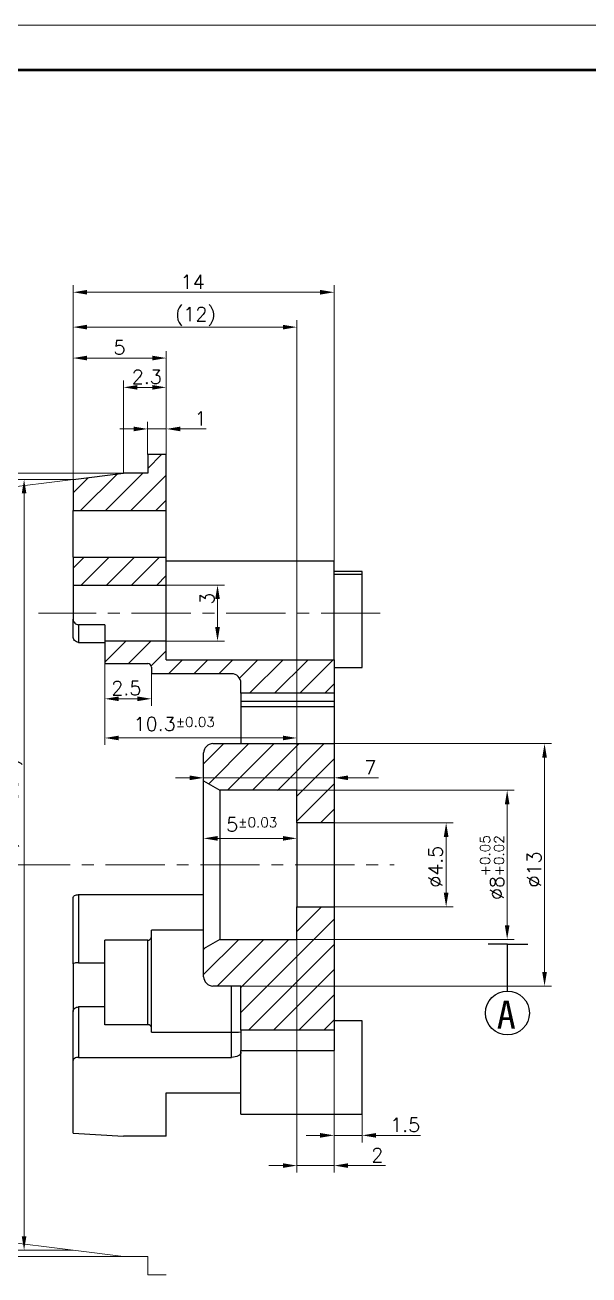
# Model space of a CAD drawing. Header units: millimetres. Extents: x 2517 to 6633, y 792 to 3241.
# Drawn here: x 4127.6 to 4157.9, y 960.7 to 1027.7 of the extents above; entities that cross this region are included whole.
import ezdxf

# ---------------------------------------------------------------- set-up
doc = ezdxf.new("R2010")
doc.units = ezdxf.units.MM
doc.linetypes.add('CENTER', pattern=[50.8, 31.75, -6.35, 6.35, -6.35])
doc.linetypes.add('DIVIDE', pattern=[31.75, 12.7, -6.35, 0, -6.35, 0, -6.35])
for name, color, linetype, lineweight in [('中心线', 1, 'CENTER', 9), ('双点划线', 5, 'DIVIDE', 9), ('填充', 3, 'Continuous', 9), ('实线', 7, 'Continuous', 25), ('尺寸标注', 2, 'Continuous', 9), ('引导线', 6, 'Continuous', 9), ('粗实线', 9, 'Continuous', 50)]:
    doc.layers.add(name, color=color, linetype=linetype, lineweight=lineweight)
doc.styles.add('st', font='txt.shx')
doc.styles.get("Standard").update_dxf_attribs({"font": 'simfang.ttf'})
doc.dimstyles.new('st0.3', dxfattribs={"dimscale": 0.3, "dimtxt": 2.5, "dimasz": 2.5, "dimexe": 1.25, "dimexo": 0, "dimtad": 1, "dimtoh": 1, "dimdec": 3, "dimdsep": 46, "dimtxsty": 'st', "dimcen": 0, "dimclrd": 256, "dimclre": 256, "dimclrt": 256, "dimadec": 4, "dimazin": 2, "dimtfac": 1, "dimtdec": 3, "dimtmove": 0, "dimatfit": 1, "dimfxl": 1, "dimlwd": -1, "dimlwe": -1, "dimarcsym": 0})
pattern_1 = [(45, (77.1009, -107.1828), (-0.6735192, 0.6735192), [])]

# ---------------------------------------------------------------- blocks, each defined once
blk = doc.blocks.new('*D351')
at = {"layer": 'Defpoints', "color": 0, "ltscale": 0.1, "transparency": 16777216}
for p in [(4144.192, 984.933), (4144.192, 980.433), (4150.197, 980.433)]:
    blk.add_point(p, dxfattribs=at)
at = {"layer": '尺寸标注', "ltscale": 0.1, "transparency": 16777216}
for p, q in [((4144.192, 984.933), (4150.572, 984.933)), ((4150.197, 984.183), (4150.197, 981.183)), ((4144.192, 980.433), (4150.572, 980.433))]:
    blk.add_line(p, q, dxfattribs=at)
for points in [[(4150.072, 984.183), (4150.322, 984.183), (4150.197, 984.933)], [(4150.072, 981.183), (4150.322, 981.183), (4150.197, 980.433)]]:
    blk.add_solid(points, dxfattribs=at)
at = {"layer": '尺寸标注', "ltscale": 0.1, "transparency": 16777216, "insert": (4149.634, 982.58), "char_height": 0.75, "attachment_point": 5, "rotation": 90, "style": 'st'}
blk.add_mtext('%%c4.5', dxfattribs=at)
blk = doc.blocks.new('*D352')
at = {"layer": 'Defpoints', "color": 0, "ltscale": 0.1, "transparency": 16777216}
for p in [(4142.192, 986.683), (4142.192, 978.683), (4153.469, 978.683)]:
    blk.add_point(p, dxfattribs=at)
at = {"layer": '尺寸标注', "ltscale": 0.1, "transparency": 16777216}
for p, q in [((4142.192, 986.683), (4153.844, 986.683)), ((4153.469, 985.933), (4153.469, 979.433)), ((4142.192, 978.683), (4153.844, 978.683))]:
    blk.add_line(p, q, dxfattribs=at)
for points in [[(4153.344, 985.933), (4153.594, 985.933), (4153.469, 986.683)], [(4153.344, 979.433), (4153.594, 979.433), (4153.469, 978.683)]]:
    blk.add_solid(points, dxfattribs=at)
at = {"layer": '尺寸标注', "ltscale": 0.1, "transparency": 16777216, "insert": (4152.66, 982.53), "char_height": 0.75, "attachment_point": 5, "rotation": 90, "style": 'st'}
blk.add_mtext('%%c8{}{\\H0.71x;\\C3;\\S+0.05^ +0.02;}', dxfattribs=at)
blk = doc.blocks.new('*D353')
at = {"layer": 'Defpoints', "color": 0, "ltscale": 0.1, "transparency": 16777216}
for p in [(4142.192, 978.683), (4144.192, 972.731), (4142.192, 966.553)]:
    blk.add_point(p, dxfattribs=at)
at = {"layer": '尺寸标注', "ltscale": 0.1, "transparency": 16777216}
for p, q in [((4142.192, 978.683), (4142.192, 966.178)), ((4144.192, 972.731), (4144.192, 966.178)), ((4141.442, 966.553), (4140.692, 966.553)), ((4142.192, 966.553), (4144.192, 966.553)), ((4144.942, 966.553), (4146.942, 966.553))]:
    blk.add_line(p, q, dxfattribs=at)
for points in [[(4141.442, 966.678), (4141.442, 966.428), (4142.192, 966.553)], [(4144.942, 966.678), (4144.942, 966.428), (4144.192, 966.553)]]:
    blk.add_solid(points, dxfattribs=at)
at = {"layer": '尺寸标注', "ltscale": 0.1, "transparency": 16777216, "insert": (4146.505, 967.116), "char_height": 0.75, "attachment_point": 5, "style": 'st'}
blk.add_mtext('2', dxfattribs=at)
blk = doc.blocks.new('*D354')
at = {"layer": 'Defpoints', "color": 0, "ltscale": 0.1, "transparency": 16777216}
for p in [(4137.192, 987.183), (4144.192, 987.349), (4144.192, 987.183)]:
    blk.add_point(p, dxfattribs=at)
at = {"layer": '尺寸标注', "ltscale": 0.1, "transparency": 16777216}
for p, q in [((4137.192, 987.183), (4137.192, 987.724)), ((4144.192, 987.183), (4144.192, 987.724)), ((4136.442, 987.349), (4135.692, 987.349)), ((4137.192, 987.349), (4144.192, 987.349)), ((4144.942, 987.349), (4146.567, 987.349))]:
    blk.add_line(p, q, dxfattribs=at)
for points in [[(4136.442, 987.474), (4136.442, 987.224), (4137.192, 987.349)], [(4144.942, 987.474), (4144.942, 987.224), (4144.192, 987.349)]]:
    blk.add_solid(points, dxfattribs=at)
at = {"layer": '尺寸标注', "ltscale": 0.1, "transparency": 16777216, "insert": (4146.13, 987.911), "char_height": 0.75, "attachment_point": 5, "style": 'st'}
blk.add_mtext('7', dxfattribs=at)
blk = doc.blocks.new('*D355')
at = {"layer": 'Defpoints', "color": 0, "ltscale": 0.1, "transparency": 16777216}
for p in [(4137.692, 989.183), (4137.692, 976.183), (4155.475, 976.183)]:
    blk.add_point(p, dxfattribs=at)
at = {"layer": '尺寸标注', "ltscale": 0.1, "transparency": 16777216}
for p, q in [((4137.692, 989.183), (4155.85, 989.183)), ((4155.475, 988.433), (4155.475, 976.933)), ((4137.692, 976.183), (4155.85, 976.183))]:
    blk.add_line(p, q, dxfattribs=at)
for points in [[(4155.35, 988.433), (4155.6, 988.433), (4155.475, 989.183)], [(4155.35, 976.933), (4155.6, 976.933), (4155.475, 976.183)]]:
    blk.add_solid(points, dxfattribs=at)
at = {"layer": '尺寸标注', "ltscale": 0.1, "transparency": 16777216, "insert": (4154.912, 982.433), "char_height": 0.75, "attachment_point": 5, "rotation": 90, "style": 'st'}
blk.add_mtext('%%c13', dxfattribs=at)
blk = doc.blocks.new('*D356')
at = {"layer": 'Defpoints', "color": 0, "ltscale": 0.1, "transparency": 16777216}
for p in [(4137.192, 985.683), (4142.192, 984.933), (4137.192, 984.102)]:
    blk.add_point(p, dxfattribs=at)
at = {"layer": '尺寸标注', "ltscale": 0.1, "transparency": 16777216}
for p, q in [((4137.192, 985.683), (4137.192, 983.727)), ((4142.192, 984.933), (4142.192, 983.727)), ((4141.442, 984.102), (4137.942, 984.102))]:
    blk.add_line(p, q, dxfattribs=at)
for points in [[(4137.942, 984.227), (4137.942, 983.977), (4137.192, 984.102)], [(4141.442, 984.227), (4141.442, 983.977), (4142.192, 984.102)]]:
    blk.add_solid(points, dxfattribs=at)
at = {"layer": '尺寸标注', "ltscale": 0.1, "transparency": 16777216, "insert": (4139.776, 984.852), "char_height": 0.75, "attachment_point": 5, "style": 'st'}
blk.add_mtext('5{}{\\A0;{\\H1.5x;}{\\A2;\\H0.71x;\\C3;%%p0.03}}', dxfattribs=at)
blk = doc.blocks.new('*D357')
at = {"layer": 'Defpoints', "color": 0, "ltscale": 0.1, "transparency": 16777216}
for p in [(4131.892, 993.483), (4142.192, 989.486), (4142.192, 986.683)]:
    blk.add_point(p, dxfattribs=at)
at = {"layer": '尺寸标注', "ltscale": 0.1, "transparency": 16777216}
for p, q in [((4131.892, 993.483), (4131.892, 989.111)), ((4142.192, 986.683), (4142.192, 989.861)), ((4132.642, 989.486), (4141.442, 989.486))]:
    blk.add_line(p, q, dxfattribs=at)
for points in [[(4132.642, 989.611), (4132.642, 989.361), (4131.892, 989.486)], [(4141.442, 989.611), (4141.442, 989.361), (4142.192, 989.486)]]:
    blk.add_solid(points, dxfattribs=at)
at = {"layer": '尺寸标注', "ltscale": 0.1, "transparency": 16777216, "insert": (4135.619, 990.236), "char_height": 0.75, "attachment_point": 5, "style": 'st'}
blk.add_mtext('10.3{}{\\A0;{\\H1.5x;}{\\A2;\\H0.71x;\\C3;%%p0.03}}', dxfattribs=at)
blk = doc.blocks.new('*D359')
at = {"layer": 'Defpoints', "color": 0, "ltscale": 0.1, "transparency": 16777216}
for p in [(4125.475, 1003.683), (4132.892, 1003.683), (4132.892, 961.683)]:
    blk.add_point(p, dxfattribs=at)
at = {"layer": '尺寸标注', "ltscale": 0.1, "transparency": 16777216}
for p, q in [((4132.892, 1003.683), (4125.1, 1003.683)), ((4125.475, 962.433), (4125.475, 1002.933)), ((4132.892, 961.683), (4125.1, 961.683))]:
    blk.add_line(p, q, dxfattribs=at)
for points in [[(4125.35, 1002.933), (4125.6, 1002.933), (4125.475, 1003.683)], [(4125.35, 962.433), (4125.6, 962.433), (4125.475, 961.683)]]:
    blk.add_solid(points, dxfattribs=at)
at = {"layer": '尺寸标注', "ltscale": 0.1, "transparency": 16777216, "insert": (4124.666, 985.386), "char_height": 0.75, "attachment_point": 5, "rotation": 90, "style": 'st'}
blk.add_mtext('%%c42{}{\\H0.71x;\\C3;\\S 0^ -0.03;}', dxfattribs=at)
blk = doc.blocks.new('*D360')
at = {"layer": 'Defpoints', "color": 0, "ltscale": 0.1, "transparency": 16777216}
for p in [(4127.566, 1003.352), (4130.192, 1003.352), (4130.192, 962.015)]:
    blk.add_point(p, dxfattribs=at)
at = {"layer": '尺寸标注', "ltscale": 0.1, "transparency": 16777216}
for p, q in [((4130.192, 1003.352), (4127.191, 1003.352)), ((4127.566, 962.765), (4127.566, 1002.602)), ((4130.192, 962.015), (4127.191, 962.015))]:
    blk.add_line(p, q, dxfattribs=at)
for points in [[(4127.441, 1002.602), (4127.691, 1002.602), (4127.566, 1003.352)], [(4127.441, 962.765), (4127.691, 962.765), (4127.566, 962.015)]]:
    blk.add_solid(points, dxfattribs=at)
at = {"layer": '尺寸标注', "ltscale": 0.1, "transparency": 16777216, "insert": (4126.958, 985.596), "char_height": 0.75, "attachment_point": 5, "rotation": 90, "style": 'st'}
blk.add_mtext('（%%c41.337)', dxfattribs=at)
blk = doc.blocks.new('*D361')
at = {"layer": 'Defpoints', "color": 0, "ltscale": 0.1, "transparency": 16777216}
for p in [(4132.892, 1003.683), (4130.192, 1003.352), (4120.438, 976.222), (4130.192, 962.015), (4132.892, 961.683)]:
    blk.add_point(p, dxfattribs=at)
at = {"layer": '尺寸标注', "ltscale": 0.1, "transparency": 16777216}
for p, q in [((4130.192, 1003.352), (4119.014, 1001.979)), ((4130.192, 962.015), (4119.014, 963.387))]:
    blk.add_line(p, q, dxfattribs=at)
blk.add_arc((3961.861, 982.683), 158.708, 353.27076, 6.72924, dxfattribs=at)
for points in [[(4119.352, 1001.266), (4119.6, 1001.295), (4119.387, 1002.025)], [(4119.6, 964.071), (4119.352, 964.101), (4119.387, 963.342)]]:
    blk.add_solid(points, dxfattribs=at)
at = {"layer": '尺寸标注', "ltscale": 0.1, "transparency": 16777216, "insert": (4121.107, 985.527), "char_height": 0.75, "attachment_point": 5, "rotation": 271.02289, "style": 'st'}
blk.add_mtext('14°', dxfattribs=at)
blk = doc.blocks.new('*D377')
at = {"layer": 'Defpoints', "color": 0, "ltscale": 0.1, "transparency": 16777216}
for p in [(4131.892, 993.483), (4134.392, 992.933), (4134.392, 991.587)]:
    blk.add_point(p, dxfattribs=at)
at = {"layer": '尺寸标注', "ltscale": 0.1, "transparency": 16777216}
for p, q in [((4131.892, 993.483), (4131.892, 991.212)), ((4134.392, 992.933), (4134.392, 991.212)), ((4132.642, 991.587), (4133.642, 991.587))]:
    blk.add_line(p, q, dxfattribs=at)
for points in [[(4132.642, 991.712), (4132.642, 991.462), (4131.892, 991.587)], [(4133.642, 991.712), (4133.642, 991.462), (4134.392, 991.587)]]:
    blk.add_solid(points, dxfattribs=at)
at = {"layer": '尺寸标注', "ltscale": 0.1, "transparency": 16777216, "insert": (4133.046, 992.15), "char_height": 0.75, "attachment_point": 5, "style": 'st'}
blk.add_mtext('2.5', dxfattribs=at)
blk = doc.blocks.new('*D381')
at = {"layer": 'Defpoints', "color": 0, "ltscale": 0.1, "transparency": 16777216}
for p in [(4135.192, 997.683), (4135.192, 994.683), (4137.938, 994.683)]:
    blk.add_point(p, dxfattribs=at)
at = {"layer": '尺寸标注', "ltscale": 0.1, "transparency": 16777216}
for p, q in [((4135.192, 997.683), (4138.313, 997.683)), ((4137.938, 996.933), (4137.938, 995.433)), ((4135.192, 994.683), (4138.313, 994.683))]:
    blk.add_line(p, q, dxfattribs=at)
for points in [[(4137.813, 996.933), (4138.063, 996.933), (4137.938, 997.683)], [(4137.813, 995.433), (4138.063, 995.433), (4137.938, 994.683)]]:
    blk.add_solid(points, dxfattribs=at)
at = {"layer": '尺寸标注', "ltscale": 0.1, "transparency": 16777216, "insert": (4137.376, 996.96), "char_height": 0.75, "attachment_point": 5, "rotation": 90, "style": 'st'}
blk.add_mtext('3', dxfattribs=at)
blk = doc.blocks.new('*D388')
at = {"layer": 'Defpoints', "color": 0, "ltscale": 0.1, "transparency": 16777216}
for p in [(4134.192, 1006.061), (4134.192, 1004.683), (4135.192, 1004.683)]:
    blk.add_point(p, dxfattribs=at)
at = {"layer": '尺寸标注', "ltscale": 0.1, "transparency": 16777216}
for p, q in [((4134.192, 1004.683), (4134.192, 1006.436)), ((4135.192, 1004.683), (4135.192, 1006.436)), ((4133.442, 1006.061), (4132.692, 1006.061)), ((4134.192, 1006.061), (4135.192, 1006.061)), ((4135.942, 1006.061), (4137.335, 1006.061))]:
    blk.add_line(p, q, dxfattribs=at)
for points in [[(4133.442, 1006.186), (4133.442, 1005.936), (4134.192, 1006.061)], [(4135.942, 1006.186), (4135.942, 1005.936), (4135.192, 1006.061)]]:
    blk.add_solid(points, dxfattribs=at)
at = {"layer": '尺寸标注', "ltscale": 0.1, "transparency": 16777216, "insert": (4137.022, 1006.623), "char_height": 0.75, "attachment_point": 5, "style": 'st'}
blk.add_mtext('1', dxfattribs=at)
blk = doc.blocks.new('*D389')
at = {"layer": 'Defpoints', "color": 0, "ltscale": 0.1, "transparency": 16777216}
for p in [(4132.892, 1008.291), (4135.192, 1004.683), (4132.892, 1003.683)]:
    blk.add_point(p, dxfattribs=at)
at = {"layer": '尺寸标注', "ltscale": 0.1, "transparency": 16777216}
for p, q in [((4132.892, 1003.683), (4132.892, 1008.666)), ((4135.192, 1004.683), (4135.192, 1008.666)), ((4134.442, 1008.291), (4133.642, 1008.291))]:
    blk.add_line(p, q, dxfattribs=at)
for points in [[(4133.642, 1008.416), (4133.642, 1008.166), (4132.892, 1008.291)], [(4134.442, 1008.416), (4134.442, 1008.166), (4135.192, 1008.291)]]:
    blk.add_solid(points, dxfattribs=at)
at = {"layer": '尺寸标注', "ltscale": 0.1, "transparency": 16777216, "insert": (4134.144, 1008.854), "char_height": 0.75, "attachment_point": 5, "style": 'st'}
blk.add_mtext('2.3', dxfattribs=at)
blk = doc.blocks.new('*D390')
at = {"layer": 'Defpoints', "color": 0, "ltscale": 0.1, "transparency": 16777216}
for p in [(4130.192, 1011.522), (4130.192, 1003.352), (4142.192, 984.933)]:
    blk.add_point(p, dxfattribs=at)
at = {"layer": '尺寸标注', "ltscale": 0.1, "transparency": 16777216}
for p, q in [((4130.192, 1003.352), (4130.192, 1011.897)), ((4142.192, 984.933), (4142.192, 1011.897)), ((4141.442, 1011.522), (4130.942, 1011.522))]:
    blk.add_line(p, q, dxfattribs=at)
for points in [[(4130.942, 1011.647), (4130.942, 1011.397), (4130.192, 1011.522)], [(4141.442, 1011.647), (4141.442, 1011.397), (4142.192, 1011.522)]]:
    blk.add_solid(points, dxfattribs=at)
at = {"layer": '尺寸标注', "ltscale": 0.1, "transparency": 16777216, "insert": (4136.75, 1012.085), "char_height": 0.75, "attachment_point": 5, "style": 'st'}
blk.add_mtext('(12)', dxfattribs=at)
blk = doc.blocks.new('*D391')
at = {"layer": 'Defpoints', "color": 0, "ltscale": 0.1, "transparency": 16777216}
for p in [(4144.192, 1013.392), (4130.192, 1003.352), (4144.192, 998.993)]:
    blk.add_point(p, dxfattribs=at)
at = {"layer": '尺寸标注', "ltscale": 0.1, "transparency": 16777216}
for p, q in [((4130.192, 1003.352), (4130.192, 1013.767)), ((4144.192, 998.993), (4144.192, 1013.767)), ((4130.942, 1013.392), (4143.442, 1013.392))]:
    blk.add_line(p, q, dxfattribs=at)
for points in [[(4130.942, 1013.517), (4130.942, 1013.267), (4130.192, 1013.392)], [(4143.442, 1013.517), (4143.442, 1013.267), (4144.192, 1013.392)]]:
    blk.add_solid(points, dxfattribs=at)
at = {"layer": '尺寸标注', "ltscale": 0.1, "transparency": 16777216, "insert": (4136.606, 1013.955), "char_height": 0.75, "attachment_point": 5, "style": 'st'}
blk.add_mtext('14', dxfattribs=at)
blk = doc.blocks.new('*D392')
at = {"layer": 'Defpoints', "color": 0, "ltscale": 0.1, "transparency": 16777216}
for p in [(4144.192, 972.731), (4145.692, 969.315), (4144.192, 968.172)]:
    blk.add_point(p, dxfattribs=at)
at = {"layer": '尺寸标注', "ltscale": 0.1, "transparency": 16777216}
for p, q in [((4144.192, 972.731), (4144.192, 967.797)), ((4145.692, 969.315), (4145.692, 967.797)), ((4143.442, 968.172), (4142.692, 968.172)), ((4144.192, 968.172), (4145.692, 968.172)), ((4146.442, 968.172), (4148.817, 968.172))]:
    blk.add_line(p, q, dxfattribs=at)
for points in [[(4143.442, 968.297), (4143.442, 968.047), (4144.192, 968.172)], [(4146.442, 968.297), (4146.442, 968.047), (4145.692, 968.172)]]:
    blk.add_solid(points, dxfattribs=at)
at = {"layer": '尺寸标注', "ltscale": 0.1, "transparency": 16777216, "insert": (4148.005, 968.734), "char_height": 0.75, "attachment_point": 5, "style": 'st'}
blk.add_mtext('1.5', dxfattribs=at)
blk = doc.blocks.new('*D415')
at = {"layer": 'Defpoints', "color": 0, "ltscale": 0.1, "transparency": 16777216}
for p in [(4130.192, 1009.863), (4135.192, 1004.683), (4130.192, 1003.352)]:
    blk.add_point(p, dxfattribs=at)
at = {"layer": '尺寸标注', "ltscale": 0.1, "transparency": 16777216}
for p, q in [((4130.192, 1003.352), (4130.192, 1010.238)), ((4134.442, 1009.863), (4130.942, 1009.863)), ((4135.192, 1004.683), (4135.192, 1010.238))]:
    blk.add_line(p, q, dxfattribs=at)
for points in [[(4130.942, 1009.988), (4130.942, 1009.738), (4130.192, 1009.863)], [(4134.442, 1009.988), (4134.442, 1009.738), (4135.192, 1009.863)]]:
    blk.add_solid(points, dxfattribs=at)
at = {"layer": '尺寸标注', "ltscale": 0.1, "transparency": 16777216, "insert": (4132.686, 1010.426), "char_height": 0.75, "attachment_point": 5, "style": 'st'}
blk.add_mtext('5', dxfattribs=at)

msp = doc.modelspace()

# ---------------------------------------------------------------- hatches: boundary and pattern name
at = {"layer": '填充'}
h = msp.add_hatch(dxfattribs=at)
h.set_pattern_fill('ANSI31', color=256, scale=0.3, style=0)
h.set_pattern_definition(pattern_1)
h.paths.add_polyline_path([(4130.1925, 1001.6834), (4135.1925, 1001.6834), (4135.1925, 1004.6834), (4134.1925, 1004.6834), (4134.1925, 1003.6834), (4132.8925, 1003.6834), (4130.1925, 1003.3519)], flags=0)
h = msp.add_hatch(dxfattribs=at)
h.set_pattern_fill('ANSI31', color=256, scale=0.3, style=0)
h.set_pattern_definition(pattern_1)
h.paths.add_polyline_path([(4135.1925, 999.1834), (4130.1925, 999.1834), (4130.1925, 997.6834), (4135.1925, 997.6834)], flags=0)
h = msp.add_hatch(dxfattribs=at)
h.set_pattern_fill('ANSI31', color=256, scale=0.3, style=0)
h.set_pattern_definition(pattern_1)
edge = h.paths.add_edge_path(flags=0)
edge.add_line((4139.1925, 991.8834), (4144.1925, 991.8834))
edge.add_line((4144.1925, 991.8834), (4144.1925, 993.6834))
edge.add_line((4144.1925, 993.6834), (4135.1925, 993.6834))
edge.add_line((4135.1925, 993.6834), (4135.1925, 994.6834))
edge.add_line((4135.1925, 994.6834), (4131.8925, 994.6834))
edge.add_line((4131.8925, 994.6834), (4131.8925, 993.4834))
edge.add_line((4131.8925, 993.4834), (4134.1925, 993.4834))
edge.add_arc((4134.1925, 993.2834), 0.2, 0, 90, ccw=False)
edge.add_line((4134.3925, 993.2834), (4134.3925, 992.9334))
edge.add_line((4134.3925, 992.9334), (4138.6925, 992.9334))
edge.add_arc((4138.6925, 992.4334), 0.5, 0, 90, ccw=False)
edge.add_line((4139.1925, 992.4334), (4139.1925, 991.8834))
h = msp.add_hatch(dxfattribs=at)
h.set_pattern_fill('ANSI31', color=256, scale=0.3, style=0)
h.set_pattern_definition([(45, (77.1009, -107.1578), (-0.6735192, 0.6735192), [])])
edge = h.paths.add_edge_path()
edge.add_line((4144.1925, 984.9396), (4144.1925, 989.1834))
edge.add_line((4144.1925, 989.1834), (4137.6925, 989.1834))
edge.add_arc((4137.8048, 988.5101), 0.6826, 99.473255, 206.227382)
edge.add_line((4137.1925, 988.2084), (4137.1925, 987.1834))
edge.add_line((4137.1925, 987.1834), (4138.0585, 986.6834))
edge.add_line((4138.0585, 986.6834), (4142.1925, 986.6709))
edge.add_line((4142.1925, 986.6709), (4142.1925, 984.9271))
edge.add_line((4142.1925, 984.9271), (4144.1925, 984.9396))
h = msp.add_hatch(dxfattribs=at)
h.set_pattern_fill('ANSI31', color=256, scale=0.3, style=0)
h.set_pattern_definition([(45, (77.1009, -107.6828), (-0.6735192, 0.6735192), [])])
edge = h.paths.add_edge_path()
edge.add_line((4139.1925, 973.8159), (4144.1925, 973.8159))
edge.add_line((4144.1925, 973.8159), (4144.1925, 980.4334))
edge.add_line((4144.1925, 980.4334), (4142.1925, 980.4334))
edge.add_line((4142.1925, 980.4334), (4142.1925, 978.6834))
edge.add_line((4142.1925, 978.6834), (4138.0585, 978.6834))
edge.add_line((4138.0585, 978.6834), (4137.1925, 978.1834))
edge.add_line((4137.1925, 978.1834), (4137.1925, 976.6834))
edge.add_arc((4137.6925, 976.6834), 0.5, 180, 270)
edge.add_line((4137.6925, 976.1834), (4139.1925, 976.1834))
edge.add_line((4139.1925, 976.1834), (4139.1925, 973.8159))

# ---------------------------------------------------------------- linework, layer by layer
at = {"layer": '中心线', "ltscale": 0.1}
for p, q in [((4146.6649, 996.1834), (4128.3309, 996.1834)), ((4121.7799, 982.6834), (4147.4187, 982.6834))]:
    msp.add_line(p, q, dxfattribs=at)
at = {"layer": '双点划线'}
for p, q in [((4130.1925, 962.0149), (4132.8925, 961.6834)), ((4134.1925, 961.6834), (4132.8925, 961.6834)), ((4134.1925, 960.6834), (4134.1925, 961.6834)), ((4135.1925, 960.6834), (4134.1925, 960.6834))]:
    msp.add_line(p, q, dxfattribs=at)
at = {"layer": '实线'}
for p, q in [((4134.1925, 1004.6834), (4134.1925, 1003.6834)), ((4135.1925, 1004.6834), (4134.1925, 1004.6834)), ((4135.1925, 1001.6834), (4135.1925, 1004.6834)), ((4130.1925, 1003.3519), (4132.8925, 1003.6834)), ((4134.1925, 1003.6834), (4132.8925, 1003.6834)), ((4130.1925, 1003.3519), (4130.1925, 1001.6834)), ((4130.1925, 1001.6834), (4135.1925, 1001.6834)), ((4130.1925, 1001.4834), (4130.1925, 1001.6834)), ((4135.1925, 1001.4834), (4135.1925, 1001.6834)), ((4130.1925, 999.1876), (4130.1925, 1001.4834)), ((4135.1925, 999.1876), (4135.1925, 1001.4834)), ((4130.1925, 999.1876), (4135.1925, 999.1876)), ((4130.1925, 999.1834), (4130.1925, 999.1876)), ((4130.1925, 999.1834), (4130.1925, 997.6834)), ((4130.1925, 999.1834), (4135.1925, 999.1834)), ((4135.1925, 999.1876), (4135.1925, 999.1834)), ((4135.1925, 997.6834), (4135.1925, 999.1834)), ((4135.1925, 998.9929), (4144.1925, 998.9929)), ((4144.1925, 996.1834), (4144.1925, 998.9929)), ((4145.6925, 998.4076), (4144.1925, 998.4076)), ((4145.6925, 998.2601), (4145.6925, 998.4076)), ((4130.1925, 997.6834), (4135.1925, 997.6834)), ((4130.1925, 997.6834), (4130.1925, 995.8524)), ((4135.1925, 994.6834), (4135.1925, 997.6834)), ((4145.6925, 998.2601), (4144.1925, 998.2601)), ((4145.6925, 993.2601), (4145.6925, 998.2601)), ((4130.1925, 994.9371), (4130.1925, 995.8524)), ((4144.1925, 993.6834), (4144.1925, 996.1834)), ((4131.8925, 995.5613), (4130.4925, 995.5613)), ((4130.4925, 995.5613), (4130.4925, 994.612)), ((4131.8925, 995.5613), (4131.8925, 994.6834)), ((4130.4925, 994.612), (4131.8925, 994.612)), ((4131.8925, 994.6834), (4131.8925, 993.4834)), ((4135.1925, 994.6834), (4131.8925, 994.6834)), ((4135.1925, 993.6834), (4135.1925, 994.6834)), ((4135.1925, 993.6834), (4144.1925, 993.6834)), ((4144.1925, 993.6834), (4144.1925, 991.8834)), ((4131.8925, 993.4834), (4134.1925, 993.4834)), ((4134.3925, 993.2834), (4134.3925, 992.9334)), ((4138.6925, 992.9334), (4134.3925, 992.9334)), ((4144.1925, 993.2601), (4145.6925, 993.2601)), ((4139.1925, 991.8834), (4139.1925, 992.4334)), ((4144.1925, 991.8834), (4139.1925, 991.8834)), ((4139.1925, 991.8834), (4139.1925, 991.4498)), ((4144.1925, 991.8834), (4144.1925, 991.4498)), ((4144.1925, 991.4498), (4139.1925, 991.4498)), ((4139.1925, 991.4498), (4139.1925, 991.164)), ((4144.1925, 991.164), (4139.1925, 991.164)), ((4139.1925, 991.164), (4139.1925, 989.1834)), ((4144.1925, 991.4498), (4144.1925, 991.164)), ((4144.1925, 991.164), (4144.1925, 989.1834)), ((4137.6925, 989.1834), (4144.1925, 989.1834)), ((4144.1925, 989.1834), (4144.1925, 984.9334)), ((4137.1925, 987.1834), (4137.1925, 988.6834)), ((4137.1925, 987.1834), (4138.0585, 986.6834)), ((4137.1925, 978.1834), (4137.1925, 987.1834)), ((4142.1925, 986.6834), (4138.0585, 986.6834)), ((4138.0585, 986.6834), (4138.0585, 978.6834)), ((4142.1925, 984.9334), (4142.1925, 986.6834)), ((4144.1925, 984.9334), (4142.1925, 984.9334)), ((4142.1925, 984.9334), (4142.1925, 980.4334)), ((4144.1925, 984.9334), (4144.1925, 980.4334)), ((4130.1925, 977.3659), (4130.1925, 980.9221)), ((4130.4925, 981.0846), (4130.4925, 977.4265)), ((4130.4925, 981.0846), (4137.1925, 981.0846)), ((4142.1925, 980.4334), (4144.1925, 980.4334)), ((4142.1925, 978.6834), (4142.1925, 980.4334)), ((4144.1925, 980.4334), (4144.1925, 973.8159)), ((4137.1925, 979.1834), (4134.3925, 979.1834)), ((4134.3925, 973.7015), (4134.3925, 979.1834)), ((4134.1925, 978.6334), (4131.8925, 978.6334)), ((4131.8925, 974.1069), (4131.8925, 978.6334)), ((4134.1925, 974.1069), (4134.1925, 978.6334)), ((4138.0585, 978.6834), (4137.1925, 978.1834)), ((4137.1925, 976.6834), (4137.1925, 978.1834)), ((4138.0585, 978.6834), (4142.1925, 978.6834)), ((4130.1925, 977.3659), (4130.1925, 974.8231)), ((4130.4925, 977.4265), (4131.8925, 977.4265)), ((4139.1925, 976.1834), (4137.6925, 976.1834)), ((4138.6925, 973.7015), (4138.6925, 976.1834)), ((4139.1925, 973.8159), (4139.1925, 976.1834)), ((4130.1925, 972.1911), (4130.1925, 974.8319)), ((4130.4925, 975.0624), (4130.4925, 972.3536)), ((4131.8925, 975.0624), (4130.4925, 975.0624)), ((4145.6925, 974.3149), (4144.1925, 974.3149)), ((4145.6925, 969.3149), (4145.6925, 974.3149)), ((4134.1925, 974.1069), (4131.8925, 974.1069)), ((4134.3925, 973.7015), (4138.6925, 973.7015)), ((4138.6925, 972.3536), (4138.6925, 973.7015)), ((4144.1925, 973.8159), (4139.1925, 973.8159)), ((4139.1925, 973.8159), (4139.1925, 972.7307)), ((4144.1925, 973.8159), (4144.1925, 972.7307)), ((4130.1925, 968.2957), (4130.1925, 972.1911)), ((4130.4925, 972.3536), (4138.6925, 972.3536)), ((4139.1925, 972.7307), (4144.1925, 972.7307)), ((4139.1925, 969.3149), (4139.1925, 972.7307)), ((4135.1925, 970.4623), (4139.1925, 970.4623)), ((4135.1925, 968.1249), (4135.1925, 970.4623)), ((4139.1925, 969.3149), (4145.6925, 969.3149)), ((4130.1925, 968.2957), (4132.8925, 968.1249)), ((4135.1925, 968.1249), (4132.8925, 968.1249))]:
    msp.add_line(p, q, dxfattribs=at)
at = {"layer": '实线', "color": 1, "ltscale": 0.1}
for p, q in [((4153.4849, 978.4287), (4152.4569, 978.4287)), ((4153.4849, 975.9122), (4153.4849, 978.4287)), ((4153.4849, 978.4287), (4154.5803, 978.4287))]:
    msp.add_line(p, q, dxfattribs=at)
msp.add_circle((4153.4849, 974.7341), 1.1781, dxfattribs=at)
at = {"layer": '实线'}
for centre, radius, start, end in [((4134.1925, 993.2834), 0.2, 0, 90), ((4138.6925, 992.4334), 0.5, 0, 90), ((4137.6925, 988.6834), 0.5, 90, 180), ((4134.1925, 978.8334), 0.2, 270, 0), ((4137.6925, 976.6834), 0.5, 180, 270)]:
    msp.add_arc(centre, radius, start, end, dxfattribs=at)
for points, knots in [([(4130.1925, 995.8524), (4130.1925, 995.7742), (4130.2249, 995.6997), (4130.3346, 995.5932), (4130.4123, 995.5613), (4130.4925, 995.5613)], [0, 0, 0, 0, 0.5, 0.5, 1, 1, 1, 1]), ([(4130.4925, 994.612), (4130.4099, 994.612), (4130.3304, 994.6509), (4130.2222, 994.7729), (4130.1925, 994.8546), (4130.1925, 994.9371)], [0, 0, 0, 0, 0.5, 0.5, 1, 1, 1, 1]), ([(4130.1925, 980.9221), (4130.1925, 980.9633), (4130.2217, 981.0038), (4130.3306, 981.0653), (4130.4097, 981.0846), (4130.4925, 981.0846)], [0, 0, 0, 0, 0.5, 0.5, 1, 1, 1, 1]), ([(4130.4925, 977.4265), (4130.4123, 977.4265), (4130.3347, 977.4238), (4130.225, 977.4059), (4130.1925, 977.3897), (4130.1925, 977.3659)], [0, 0, 0, 0, 0.5, 0.5, 1, 1, 1, 1]), ([(4130.1925, 974.8319), (4130.1925, 974.8863), (4130.2249, 974.9446), (4130.3346, 975.0332), (4130.4123, 975.0624), (4130.4925, 975.0624)], [0, 0, 0, 0, 0.5, 0.5, 1, 1, 1, 1]), ([(4134.3925, 973.9574), (4134.3925, 973.9965), (4134.3709, 974.0351), (4134.2972, 974.0904), (4134.2454, 974.1069), (4134.1925, 974.1069)], [0, 0, 0, 0, 0.5, 0.5, 1, 1, 1, 1]), ([(4138.6925, 973.7015), (4138.7707, 973.7015), (4138.8462, 973.7016), (4138.9749, 973.7027), (4139.0278, 973.7039), (4139.1536, 973.7108), (4139.1925, 973.72), (4139.1925, 973.7334)], [0, 0, 0, 0, 0.25, 0.25, 0.5, 0.5, 1, 1, 1, 1]), ([(4130.4925, 972.3536), (4130.4099, 972.3536), (4130.3304, 972.3342), (4130.2222, 972.2732), (4130.1925, 972.2323), (4130.1925, 972.1911)], [0, 0, 0, 0, 0.5, 0.5, 1, 1, 1, 1]), ([(4139.1925, 972.626), (4139.1925, 972.557), (4139.1447, 972.4892), (4138.9631, 972.3859), (4138.8309, 972.3536), (4138.6925, 972.3536)], [0, 0, 0, 0, 0.5, 0.5, 1, 1, 1, 1])]:
    msp.add_open_spline(points, degree=3, knots=knots, dxfattribs=at)
at = {"layer": '引导线'}
msp.add_line((4032.1107, 1027.726), (4233.7268, 1027.726), dxfattribs=at)
at = {"layer": '粗实线'}
msp.add_line((4044.1116, 1025.3258), (4231.3266, 1025.3258), dxfattribs=at)

# ---------------------------------------------------------------- texts
at = {"layer": '实线', "color": 1, "insert": (4153.4222, 974.6499), "char_height": 1.5, "width": 2.977465, "attachment_point": 5}
msp.add_mtext('A', dxfattribs=at)

# ---------------------------------------------------------------- dimensions: what is measured, and where the dimension line sits
at = {"layer": '尺寸标注', "ltscale": 0.1}
for base, p1, p2, picture, middle in [((4144.1925, 1013.3923), (4130.1925, 1003.3519), (4144.1925, 998.9929), '*D391', (4136.606, 1013.3923)), ((4130.1925, 1009.8635), (4135.1925, 1004.6834), (4130.1925, 1003.3519), '*D415', (4132.6857, 1009.8635)), ((4132.8925, 1008.2913), (4135.1925, 1004.6834), (4132.8925, 1003.6834), '*D389', (4134.1438, 1008.2913)), ((4134.1925, 1006.0606), (4135.1925, 1004.6834), (4134.1925, 1004.6834), '*D388', (4137.0223, 1006.0606)), ((4134.3925, 991.5872), (4131.8925, 993.4834), (4134.3925, 992.9334), '*D377', (4133.0463, 991.5872)), ((4144.1925, 987.3487), (4137.1925, 987.1834), (4144.1925, 987.1834), '*D354', (4146.13, 987.3487)), ((4142.1925, 966.5532), (4144.1925, 972.7307), (4142.1925, 978.6834), '*D353', (4146.505, 966.5532)), ((4144.1925, 968.1717), (4145.6925, 969.3149), (4144.1925, 972.7307), '*D392', (4148.005, 968.1717))]:
    dim = msp.add_linear_dim(base=base, p1=p1, p2=p2, dimstyle='st0.3', dxfattribs=at)
    dim.commit()
    dim.dimension.update_dxf_attribs({"geometry": picture, "text_midpoint": middle, "dimtype": 160})
dim = msp.add_linear_dim(base=(4130.1925, 1011.5223), p1=(4142.1925, 984.9334), p2=(4130.1925, 1003.3519), text='(<>)', dimstyle='st0.3', dxfattribs=at)
dim.commit()
dim.dimension.update_dxf_attribs({"geometry": '*D390', "text_midpoint": (4136.75, 1011.5223), "dimtype": 160})
dim = msp.add_angular_dim_2l(base=(4120.437946, 976.221889), line1=((4130.192479, 962.014915), (4132.892479, 961.683396)), line2=((4130.192479, 1003.351878), (4132.892479, 1003.683396)), dimstyle='st0.3', dxfattribs=at)
dim.commit()
dim.dimension.update_dxf_attribs({"geometry": '*D361', "text_midpoint": (4120.544243, 985.516631), "dimtype": 162})
for base, p1, p2, text, override, picture, middle in [((4125.4751, 1003.6834), (4132.8925, 961.6834), (4132.8925, 1003.6834), '%%c<>{}{\\H0.71x;\\C3;\\S 0^ -0.03;}', {"dimtp": 0, "dimtm": 0.03, "dimtdec": 3, "dimtzin": 8}, '*D359', (4125.4751, 985.3862)), ((4153.4686, 978.6834), (4142.1925, 986.6834), (4142.1925, 978.6834), '%%c<>{}{\\H0.71x;\\C3;\\S+0.05^ +0.02;}', {"dimtp": 0.05, "dimtm": -0.02, "dimtdec": 3, "dimtzin": 8}, '*D352', (4153.4686, 982.5303))]:
    dim = msp.add_linear_dim(base=base, p1=p1, p2=p2, angle=90, text=text, dimstyle='st0.3', override=override, dxfattribs=at)
    dim.commit()
    dim.dimension.update_dxf_attribs({"geometry": picture, "text_midpoint": middle, "dimtype": 160})
for base, p1, p2, text, picture, middle in [((4127.5662, 1003.3519), (4130.1925, 962.0149), (4130.1925, 1003.3519), '（%%c<>)', '*D360', (4127.5662, 985.5955)), ((4155.4745, 976.1834), (4137.6925, 989.1834), (4137.6925, 976.1834), '%%c<>', '*D355', (4155.4745, 982.4332)), ((4150.1967, 980.4334), (4144.1925, 984.9334), (4144.1925, 980.4334), '%%c<>', '*D351', (4150.1967, 982.5803))]:
    dim = msp.add_linear_dim(base=base, p1=p1, p2=p2, angle=90, text=text, dimstyle='st0.3', dxfattribs=at)
    dim.commit()
    dim.dimension.update_dxf_attribs({"geometry": picture, "text_midpoint": middle, "dimtype": 160})
dim = msp.add_linear_dim(base=(4137.9382, 994.6834), p1=(4135.1925, 997.6834), p2=(4135.1925, 994.6834), angle=90, dimstyle='st0.3', dxfattribs=at)
dim.commit()
dim.dimension.update_dxf_attribs({"geometry": '*D381', "text_midpoint": (4137.9382, 996.9603), "dimtype": 160})
for base, p1, p2, picture, middle in [((4142.1925, 989.4855), (4131.8925, 993.4834), (4142.1925, 986.6834), '*D357', (4135.6187, 989.4855)), ((4137.1925, 984.1022), (4142.1925, 984.9334), (4137.1925, 985.6834), '*D356', (4139.776, 984.1022))]:
    dim = msp.add_linear_dim(base=base, p1=p1, p2=p2, text='<>{}{\\A0;{\\H1.5x;}{\\A2;\\H0.71x;\\C3;%%p0.03}}', dimstyle='st0.3', override={"dimtp": 0.03, "dimtm": 0.03, "dimtdec": 3, "dimtzin": 8}, dxfattribs=at)
    dim.commit()
    dim.dimension.update_dxf_attribs({"geometry": picture, "text_midpoint": middle, "dimtype": 160})

doc.saveas('drawing.dxf')
